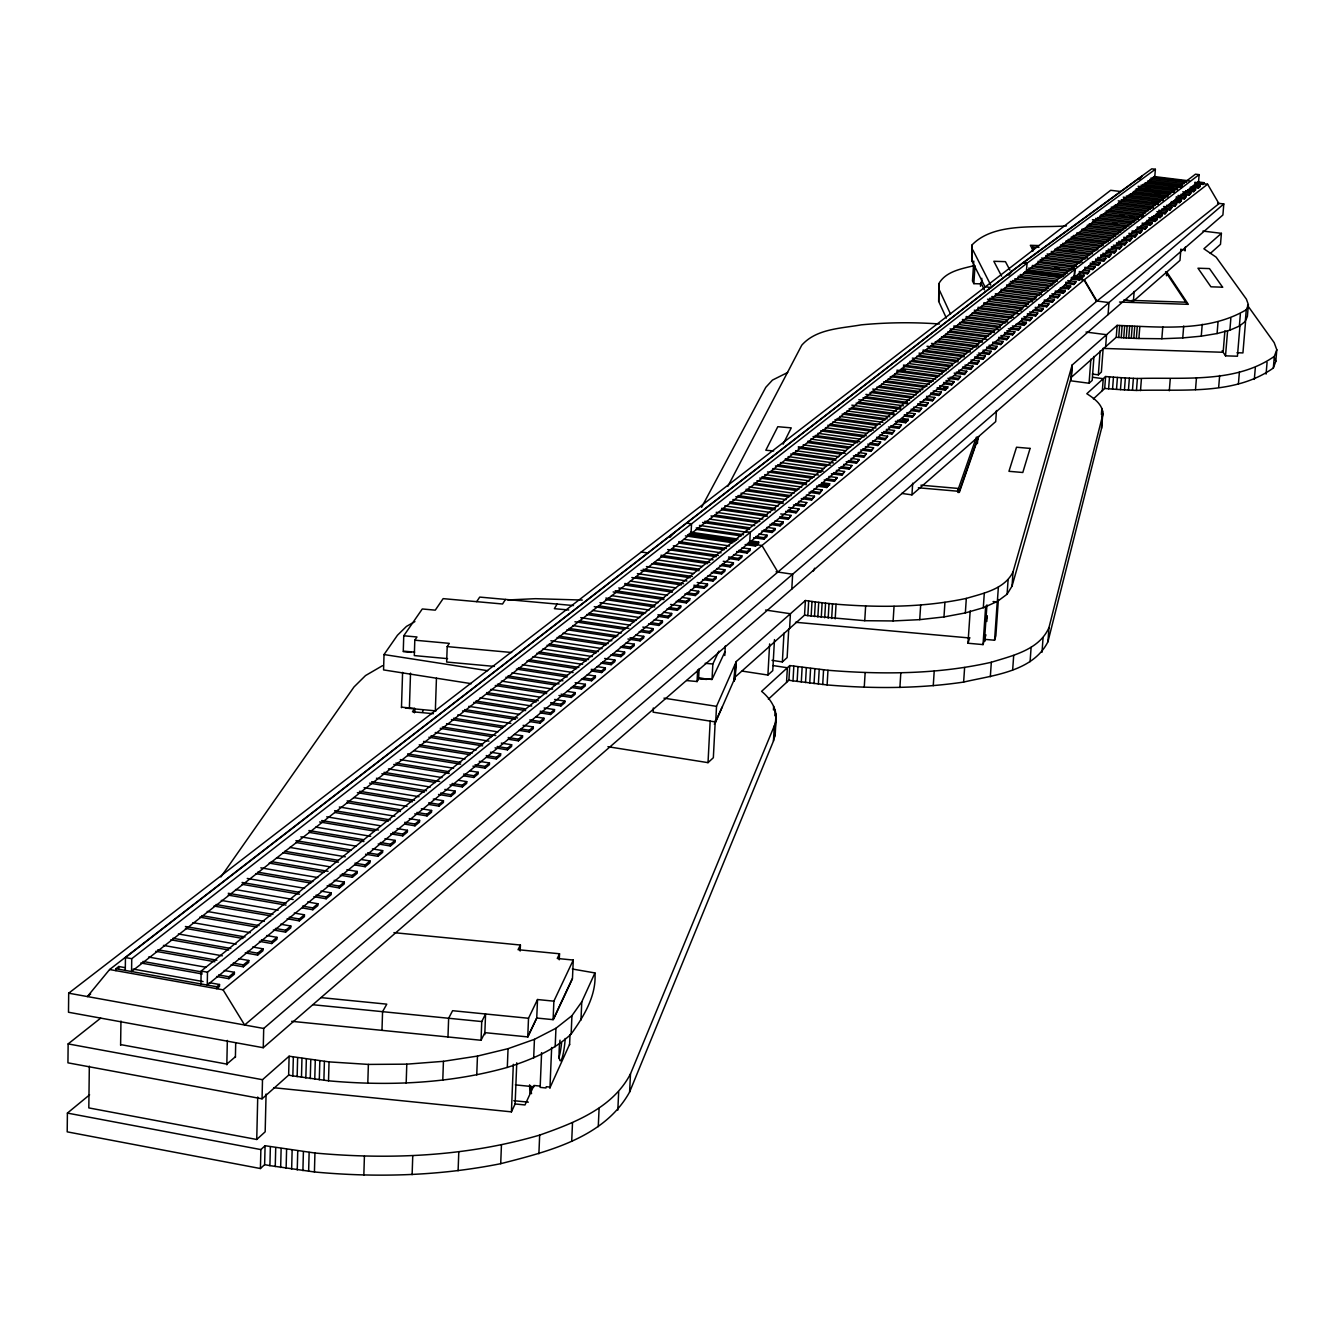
<?xml version="1.0" encoding="UTF-8"?>
<svg xmlns="http://www.w3.org/2000/svg" width="1344" height="1344" viewBox="0 0 1344 1344"><rect width="100%" height="100%" fill="white"/><g stroke="black" fill="none" stroke-linecap="round" stroke-linejoin="round"><path stroke-width="1.5" d="M89.594 1094.839L67.402 1113.084L67.2 1131.85L260.417 1168.541L264.634 1164.643L265.087 1145.726L314.933 1153.018C390.096 1159.872 466.956 1156.462 539.666 1135.092C574.09 1122.996 612.696 1108.212 630.487 1073.873L774.312 725.827C779.957 712.958 771.473 699.367 761.594 691.337L789.751 665.582L827.971 670.27C882.42 674.654 937.826 674.402 991.334 662.256C1012.402 655.687 1039.198 649.942 1048.958 627.614L1102.483 416.002C1104.466 405.703 1094.386 398.513 1086.809 393.725L1105.608 376.522C1116.192 377.429 1126.793 378.101 1137.394 378.504C1182.686 377.076 1235.354 383.779 1274.33 356.362L1276.8 349.759L1274.179 342.636L1247.551 305.424M100.682 1018.13L68.141 1043.902L67.939 1062.835L262.063 1098.821L288.641 1075.133L289.111 1056.216L329.045 1061.878L368.374 1064.414L406.795 1064.162L443.436 1061.323L477.456 1056.082L508.049 1048.673L534.442 1039.332L555.962 1028.244L571.939 1015.678L581.767 1001.834L594.938 972.938L572.309 969.007M1120.946 191.537L1110.665 190.294L68.695 993.182L68.494 1012.25L263.256 1047.715L1222.906 214.99L1223.796 203.952L1217.63 203.213M89.326 1066.145L88.822 1107.91L256.738 1139.477L265.171 1131.816L266.078 1094.033M115.853 970.654L115.886 968.738L118.759 966.504L124.925 967.613M118.726 968.419L118.759 966.504M120.607 1045.313L120.96 1021.054M125.278 970.418L125.462 957.583L1023.086 262.668L1027.068 263.172L1026.396 271.286L1154.798 176.635L1155.37 169.277L1151.741 168.84L1022.986 262.735L1026.95 263.256L1155.37 169.277M1027.068 263.172L131.746 958.709L131.561 971.527L1026.497 271.202M200.911 983.926L201.163 971.057L1070.983 268.699L1074.998 269.203L1074.41 277.25L207.245 985.068L207.497 972.182L1074.998 269.203M219.509 984.497L216.754 986.765L216.72 988.697L219.475 986.429L219.509 984.497L209.227 982.666M226.817 1064.818L227.338 1040.424M216.602 976.5L228.9 978.684L228.934 976.769L234.394 972.283L224.179 970.469M234.394 972.283L234.343 974.215L228.9 978.684M235.402 1057.442L235.704 1043.263M231.134 964.639L243.365 966.806L243.398 964.891L248.774 960.49L238.627 958.692M248.774 960.49L248.741 962.388L243.365 966.806M245.23 952.896L257.628 955.08L257.662 953.182L262.97 948.83L252.655 947.016M256.738 1139.477L257.729 1097.023M262.97 948.83L262.937 950.729L257.628 955.08M260.417 1168.541L260.87 1149.59L265.087 1145.726M262.063 1098.821L262.5 1079.702L289.111 1056.216M263.256 1047.715L263.71 1028.462L1223.796 203.952M259.375 941.354L271.706 943.522L271.74 941.64L276.982 937.339L266.734 935.542M776.126 717.914L775.286 733.018L773.472 740.998L629.614 1092.017C604.178 1137.965 547.865 1151.573 500.707 1163.686C439.454 1175.95 376.522 1177.781 314.429 1171.968L269.909 1165.634L270.362 1146.701M276.982 937.339L276.931 939.221L271.706 943.522M275.251 1166.575L275.722 1147.642M273.336 929.981L285.583 932.114L285.634 930.233L290.808 925.999L280.61 924.218M280.661 1167.482L281.131 1148.549M290.808 925.999L290.758 927.864L285.583 932.114M286.121 1168.339L286.591 1149.406M594.938 972.938C596.585 995.669 583.884 1016.232 571.133 1034.09C553.274 1050.84 530.258 1059.996 507.31 1067.405C449.316 1083.684 388.282 1086.204 328.524 1080.811L292.858 1075.889L293.345 1056.972M291.648 1169.162L292.135 1150.229M287.112 918.742L299.292 920.858L299.342 918.994L304.45 914.81L294.302 913.046M297.142 1076.628L297.629 1057.711M297.242 1169.935L297.746 1150.985M304.45 914.81L304.399 916.658L299.292 920.858M301.476 1077.334L301.963 1058.4M302.904 1170.658L303.408 1151.707M305.844 1078.006L306.348 1059.072M302.501 907.956L312.816 909.737L312.866 907.889L317.906 903.756L307.608 901.975M310.279 1078.627L310.783 1059.71M308.633 1171.33L309.137 1152.396M317.906 903.756L317.856 905.604L312.816 909.737M314.765 1079.232L315.286 1060.298M314.429 1171.968L314.933 1153.018M319.301 1079.803L319.822 1060.87M313.858 896.65L326.172 898.766L326.222 896.935L331.195 892.853L320.947 891.089M323.887 1080.324L324.408 1061.39M331.195 892.853L331.145 894.684L326.172 898.766M328.524 1080.811L329.045 1061.878M327.113 885.847L339.36 887.947L339.41 886.116L344.316 882.084L334.135 880.354M344.316 882.084L344.249 883.915L339.36 887.947M340.183 875.179L352.363 877.262L352.414 875.431L357.252 871.466L346.92 869.702M357.252 871.466L357.202 873.281L352.363 877.262M354.9 864.965L365.198 866.712L365.266 864.898L370.037 860.966L361.805 859.589M370.037 860.966L369.986 862.781L365.198 866.712M363.838 1175.16L364.409 1156.226M367.802 1083.348L368.374 1064.414M365.585 854.213L377.882 856.296L377.933 854.482L382.654 850.618L372.422 848.887M414.91 621.583L406.442 626.422L397.454 635.242L384.031 654.545L383.561 669.917L471.341 683.676M382.654 850.618L382.603 852.415L377.882 856.296M381.982 1030.361L382.57 1011.679L386.786 1004.153L321.216 997.634M378.168 843.948L390.398 845.998L390.466 844.217L395.119 840.386L384.955 838.69M395.119 840.386L395.069 842.184L390.398 845.998M401.47 707.683L402.595 672.403M505.478 599.424L502.555 603.994L443.134 598.634L435.271 610.159L422.285 608.966L403.754 635.779L403.267 651.134L414.607 652.159M390.6 833.818L402.763 835.85L402.83 834.07L407.434 830.29L397.085 828.559M409.382 708.422L410.525 673.126M407.434 830.29L407.366 832.07L402.763 835.85M403.754 635.779L416.993 636.972L414.809 640.198L414.305 655.586L447.569 658.644M414.422 712.841L414.557 708.691M414.54 712.202L414.658 708.406L401.486 707.179M406.174 1083.079L406.795 1064.162M404.678 824.107L414.977 825.821L415.044 824.04L419.58 820.31L409.298 818.614M422.52 712.102L423.226 710.254M419.58 820.31L419.53 822.074L414.977 825.821M412.121 1174.673L412.759 1155.756M414.742 813.876L427.039 815.909L427.106 814.145L431.592 810.466L421.361 808.769M431.592 810.466L431.525 812.213L427.039 815.909M435.338 710.959L436.447 678.199M428.753 804.434L438.95 806.131L439.018 804.367L443.453 800.738L433.272 799.058M414.809 640.198L449.316 643.356L447.199 646.598L446.662 662.038L494.407 666.422M443.453 800.738L443.386 802.486L438.95 806.131M438.547 794.455L450.71 796.454L450.778 794.707L455.162 791.112L444.814 789.432M442.781 1080.19L443.436 1061.323M455.162 791.112L455.095 792.859L450.71 796.454M447.972 1036.963L448.644 1018.265L452.592 1010.705L528.511 1018.265L537.516 999.533L553.879 1001.162L573.266 960.053L557.256 958.474L559.524 953.77L518.045 949.704L520.414 945.034L393.943 932.652M449.954 784.879L462.336 786.912L462.403 785.182L466.738 781.62L458.489 780.276M466.738 781.62L466.67 783.35L462.336 786.912M458.102 1170.758L458.791 1151.892M463.562 775.807L473.827 777.47L473.894 775.757L478.162 772.246L469.963 770.918M478.162 772.246L478.094 773.959L473.827 777.47M472.92 766.164L485.167 768.146L485.234 766.433L489.468 762.972L479.27 761.326M476.75 1074.898L477.456 1056.082M489.468 762.972L489.401 764.686L485.167 768.146M291.698 1021.322L481.051 1040.273L481.74 1021.558L485.57 1013.981L484.781 1034.678M486.226 757.31L496.373 758.94L496.44 757.243L500.623 753.816L490.476 752.186M500.623 753.816L500.556 755.513L496.373 758.94M495.046 747.852L507.461 749.851L507.528 748.154L511.644 744.761L501.329 743.114M511.644 744.761L511.577 746.458L507.461 749.851M500.707 1163.686L501.446 1144.903M508.116 739.2L518.398 740.846L518.465 739.166L522.547 735.823L514.332 734.513M507.31 1067.405L508.049 1048.673M522.547 735.823L522.48 737.503L518.398 740.846M273.84 1087.733L511.426 1111.858L513.324 1064.33M520.162 951.048L520.414 945.034M518.986 730.33L529.217 731.959L529.284 730.279L533.316 726.97L523.102 725.357M516.768 1062.785L515.122 1103.962L511.426 1111.858M533.316 726.97L533.249 728.65L529.217 731.959M529.738 721.56L539.918 723.173L539.986 721.51L543.967 718.234L535.836 716.957M528.511 1018.265L527.755 1036.913L484.714 1032.629M543.967 718.234L543.9 719.914L539.918 723.173M533.669 1057.963L534.442 1039.332M537.516 999.533L536.743 1018.03L527.755 1036.93L536.743 1018.03L553.106 1019.659L572.477 978.18L573.266 960.053M540.12 712.858L550.486 714.504L550.553 712.841L554.501 709.598L544.135 707.969M554.501 709.598L554.417 711.262L550.486 714.504M541.598 1052.638L540.154 1087.38L546.017 1087.968M538.894 1153.774L539.666 1135.092M550.62 704.29L560.935 705.919L561.002 704.256L564.9 701.064L554.602 699.451M564.9 701.064L564.833 702.71L560.935 705.919M549.931 1088.371L551.662 1047.48M553.106 1019.659L553.879 1001.162M555.173 1046.774L555.962 1028.244M559.255 959.801L559.524 953.77M558.936 695.503L571.267 697.435L571.334 695.789L575.182 692.63L566.983 691.354M575.182 692.63L575.114 694.26L571.267 697.435M571.25 687.439L581.465 689.035L581.549 687.406L585.346 684.281L575.148 682.702M569.57 1044.91L570.024 1034.578M585.346 684.281L585.278 685.91L581.465 689.035M571.133 1034.09L571.939 1015.678M581.398 679.174L591.562 680.753L591.646 679.123L595.409 676.032L587.278 674.772M571.704 1141.325L572.51 1122.761M595.409 676.032L595.325 677.662L591.562 680.753M580.961 1020.113L581.767 1001.834M591.192 670.942L601.558 672.554L601.625 670.925L605.338 667.884L597.072 666.59M605.338 667.884L605.27 669.497L601.558 672.554M600.835 663.079L611.15 664.658L611.218 663.046L614.897 660.038L604.615 658.442M614.897 660.038L614.83 661.634L611.15 664.658M598.265 1126.675L599.105 1108.246M610.646 655.066L620.911 656.645L620.978 655.032L624.624 652.058L616.426 650.798M624.624 652.058L624.557 653.654L620.911 656.645M620.357 647.153L630.571 648.715L630.638 647.119L634.234 644.162L626.086 642.919M634.234 644.162L634.166 645.758L630.571 648.715M617.82 1110.127L618.677 1091.832M627.917 639.005L640.114 640.87L640.198 639.274L643.742 636.35L635.628 635.124M643.742 636.35L643.675 637.946L640.114 640.87M639.19 631.529L649.555 633.108L649.639 631.529L653.15 628.639L642.818 627.077M629.614 1092.017L630.487 1073.873M653.15 628.639L653.083 630.218L649.555 633.108M653.318 708.002L653.117 712.169L715.714 721.98L735.47 676.754L804.552 615.149L805.392 600.516C815.573 602.045 825.804 603.271 836.052 604.195C879.463 607.639 923.58 607.538 966.319 598.399C983.203 593.342 1004.539 589.294 1013.04 571.889L1072.126 365.081L1117.133 325.366C1160.326 327.012 1208.054 332.338 1246.274 309.758L1248.374 304.668L1246.409 299.174L1216.135 257.158L1203.888 248.791L1221.394 233.335L1202.914 231.067M648.598 623.868L658.896 625.43L658.98 623.868L662.458 620.995L654.226 619.752M662.458 620.995L662.39 622.574L658.896 625.43M657.871 616.291L668.136 617.837L668.22 616.274L671.664 613.452L663.466 612.226M671.664 613.452L671.58 615.014L668.136 617.837M667.078 608.798L677.275 610.327L677.359 608.782L680.77 605.976L670.572 604.447M680.77 605.976L680.686 607.538L677.275 610.327M676.166 601.373L686.33 602.902L686.398 601.356L689.774 598.584L681.66 597.374M691.034 533.719L691.538 523.824L686.65 523.118M689.774 598.584L689.69 600.13L686.33 602.902M684.902 593.998L695.268 595.543L695.352 594.014L698.678 591.276L690.396 590.033M698.678 591.276L698.611 592.805L695.268 595.543M697.637 669.934L697.066 681.526L686.666 680.568M725.004 651.672L712.034 679.426L698.645 678.199L697.066 681.526L698.645 678.199L699.132 668.556M693.806 586.74L704.122 588.286L704.206 586.74L707.498 584.035L697.2 582.506M707.498 584.035L707.431 585.564L704.122 588.286M702.61 579.566L712.891 581.078L712.958 579.55L716.234 576.878L708.019 575.669M716.234 576.878L716.15 578.407L712.891 581.078M718.889 651.168L712.841 663.986L712.034 679.426L698.645 678.199M607.925 746.71L708.019 762.653L710.17 721.106M711.329 572.46L721.56 573.955L721.627 572.443L724.87 569.789L716.688 568.596M715.277 720.434L713.345 757.714L708.019 762.653M715.714 721.98L716.52 706.339L736.277 661.534L805.392 600.516M724.87 569.789L724.786 571.301L721.56 573.955M724.802 655.469L725.306 645.977M719.947 565.421L730.128 566.916L730.212 565.404L733.404 562.783L723.24 561.288M733.404 562.783L733.32 564.295L730.128 566.916M728.482 558.466L738.612 559.944L738.696 558.432L741.854 555.845L733.555 554.635M734.093 681.324L734.899 666.07M734.311 680.82L735.118 665.566M734.513 680.316L735.504 664.558M734.866 679.291L735.823 663.55M735.134 678.283L736.277 661.534M741.854 555.845L741.787 557.34L738.612 559.944M736.663 551.527L747.012 553.039L747.096 551.544L750.221 548.974L741.955 547.764M749.75 542.254L750.288 532.325L745.382 531.619M750.221 548.974L750.154 550.469L747.012 553.039M745.181 544.572L755.496 546.084L755.58 544.589L758.671 542.052L750.439 540.842M757.042 544.807L757.126 543.312L748.894 542.119M758.671 542.052L758.587 543.53L755.496 546.084M753.631 537.701L763.879 539.179L763.963 537.701L767.038 535.181L758.839 534.005M767.038 535.181L766.954 536.659L763.879 539.179M761.813 531.014L772.027 532.493L772.111 531.014L775.152 528.528L766.987 527.352M775.152 528.528L775.068 530.006L772.027 532.493M742.09 671.093L767.911 675.041L769.625 643.91M769.927 524.412L780.091 525.874L780.175 524.412L783.182 521.942L775.051 520.766M774.48 639.593L772.75 670.639L767.911 675.041M783.182 521.942L783.098 523.404L780.091 525.874M773.455 710.002L773.657 706.255M773.472 740.998L774.312 725.827M774.833 715.747L775.135 710.102M774.732 736.999L775.975 714M779.755 518.129L788.071 519.322L791.129 515.424L780.746 513.929M772.027 660.341L782.359 661.92L783.972 633.091M791.129 515.424L788.071 519.322M788.743 628.841L787.13 657.586L782.359 661.92M785.618 511.358L795.967 512.837L798.991 508.956L788.659 507.478M768.365 699.216L786.542 682.433L787.366 667.766L772.934 665.549M789.583 628.522L790.406 613.738L765.593 610.042M791.801 589.075L792.641 574.224L776.042 571.788M786.542 682.433L788.911 680.232L789.751 665.582M798.991 508.956L795.967 512.837M1102.618 410.945L1101.559 428.282L1047.934 641.794C1032.562 671.95 993.082 675.158 963.631 682.08C918.456 688.733 872.558 688.75 827.114 684.936L793.01 680.854L793.834 666.204M793.481 504.941L803.779 506.402L806.786 502.572L798.554 501.396M806.786 502.572L803.779 506.402M797.126 681.442L797.966 666.792M801.293 682.03L802.133 667.363M801.276 498.59L811.524 500.052L814.498 496.238L806.316 495.079M814.498 496.238L811.524 500.052M1117.133 325.366L1116.242 337.277L1071.218 377.412L1012.032 586.152L1007.093 594.216L997.366 601.44L983.304 607.723L965.345 612.914L943.975 616.93L919.716 619.651L893.122 620.945L864.746 620.71L807.845 615.636L808.685 601.003M805.51 682.567L806.35 667.918M811.154 616.106L811.994 601.457M808.987 492.307L819.202 493.752L822.142 489.972L813.977 488.813M809.743 683.105L810.6 668.438M814.498 616.56L815.338 601.91M822.142 489.972L819.202 493.752M814.027 683.609L814.884 668.942M817.858 616.997L818.714 602.347M816.631 486.074L826.778 487.519L829.702 483.756L821.587 482.614M821.268 617.4L822.125 602.75M826.778 487.519L829.702 483.756M818.362 684.079L819.218 669.413M824.695 617.786L825.552 603.137M824.191 479.909L834.305 481.337L837.194 477.607L828.878 476.448M822.713 684.516L823.57 669.866M828.173 618.173L829.03 603.506M837.194 477.607L834.305 481.337M827.114 684.936L827.971 670.27M831.667 618.526L832.524 603.859M831.398 473.76L841.747 475.222L844.603 471.526L836.338 470.366M835.195 618.845L836.052 604.195M844.603 471.526L841.747 475.222M838.807 467.729L849.122 469.157L851.945 465.494L843.713 464.352M851.945 465.494L849.122 469.157M846.149 461.731L856.414 463.159L859.236 459.53L851.038 458.388M859.236 459.53L856.414 463.159M853.44 455.801L863.654 457.229L866.426 453.617L858.278 452.491M866.426 453.617L863.654 457.229M860.63 449.938L870.811 451.349L873.566 447.754L865.435 446.628M873.566 447.754L870.811 451.349M864.746 620.71L865.637 606.043M867.77 444.108L877.901 445.519L880.639 441.958L872.542 440.849M864.242 687.288L865.15 672.622M880.639 441.958L877.901 445.519M876.641 438.598L884.94 439.74L887.645 436.212L879.346 435.07M887.645 436.212L884.94 439.74M881.563 432.6L891.895 434.028L894.583 430.517L886.318 429.391M894.583 430.517L891.895 434.028M888.502 426.955L898.8 428.35L901.454 424.872L895.289 424.032M901.454 424.872L898.8 428.35M893.122 620.945L894.046 606.295M895.373 421.344L905.621 422.738L908.258 419.294L902.126 418.454M905.621 422.738L908.258 419.294M904.226 416.069L912.391 417.178L915.012 413.75L906.847 412.642M915.012 413.75L912.391 417.178M901.673 493.416L911.938 494.861L912.694 483.168M899.892 687.49L900.816 672.84M910.98 410.575L919.094 411.667L921.682 408.274L913.567 407.165M921.682 408.274L919.094 411.667M917.65 405.115L925.747 406.207L928.318 402.83L919.985 401.705M928.318 402.83L925.747 406.207M973.812 265.709C961.246 268.867 945.773 271.454 938.818 283.668L938.7 301.442L946.361 318.108M924.034 399.689L932.333 400.814L934.87 397.454L926.587 396.329M938.7 301.442L938.818 283.668M919.716 619.651L920.674 605.035M934.87 397.454L932.333 400.814M930.586 394.33L938.851 395.438L941.371 392.112L933.122 391.003M941.371 392.112L938.851 395.438M937.087 389.038L945.319 390.13L947.822 386.837L939.607 385.728M945.319 390.13L947.822 386.837M943.522 383.779L951.72 384.871L954.206 381.595L946.025 380.503M933.257 685.709L934.214 671.093M954.206 381.595L951.72 384.871M947.873 378.302L958.07 379.663L960.523 376.404L954.425 375.581M943.975 616.93L944.933 602.364M960.523 376.404L958.07 379.663M1066.447 225.893C1037.148 228.127 994.308 222.029 972.149 244.81L972.048 261.173L985.286 287.414M954.206 373.128L964.37 374.489L966.806 371.246L958.692 370.171M972.048 261.173L972.149 244.81M958.255 492.391L958.507 488.46L920.909 485.184M973.795 261.055L972.468 280.913L973.829 283.651L981.422 283.903L981.792 278.309M966.806 371.246L964.37 374.489M973.829 283.651L975.022 265.742M962.506 368.29L970.603 369.365L973.022 366.156L964.942 365.081M973.022 366.156L970.603 369.365M980.482 286.255L980.734 282.542L984.43 289.901M968.47 363.182L976.786 364.291L979.171 361.099L970.889 359.99M979.171 361.099L976.786 364.291M965.345 612.914L966.319 598.399M974.635 358.159L982.918 359.251L985.286 356.076L977.021 355.001M977.424 443.57L977.794 437.976M985.286 356.076L982.918 359.251M963.631 682.08L964.622 667.514M985.908 634.838L983.035 644.599L967.982 643.238L970.183 610.898M978.516 353.035L988.814 354.396L991.166 351.254L982.934 350.162M991.166 351.254L988.814 354.396M958.222 492.576L958.507 488.46M986.63 348.382L994.846 349.457L997.181 346.332L988.982 345.257M997.181 346.332L994.846 349.457M996.458 410.542L995.702 421.613L911.938 494.861M992.628 343.476L1000.81 344.551L1003.128 341.443L996.996 340.637M983.304 607.723L984.295 593.242M1003.128 341.443L1000.81 344.551M983.035 644.599L985.673 606.178M986.95 604.867L984.581 639.341L994.577 640.231L995.87 635.746L998.39 599.558M984.967 641.172L985.236 637.09M986.815 621.499L987.218 615.77L985.891 620.206M998.575 338.621L1006.723 339.696L1009.025 336.605L1000.894 335.546M1009.025 336.605L1006.723 339.696M1004.472 333.816L1012.586 334.874L1014.871 331.8L1006.774 330.758M990.326 676.771L991.334 662.256M1014.871 331.8L1012.586 334.874M994.577 640.231L997.231 601.927L993.082 601.558M997.366 601.44L998.374 587.042M1008.302 328.776L1018.399 330.086L1020.667 327.046L1012.351 325.97M1020.667 327.046L1018.399 330.086M1032.427 251.177L1032.696 247.111L1038.962 247.33M1015.879 324.274L1024.178 325.349L1026.413 322.325L1020.197 321.518M1007.093 594.216L1008.101 579.886M1024.178 325.349L1026.413 322.325M1021.625 319.586L1029.89 320.662L1032.108 317.654L1023.859 316.596M1012.032 586.152L1013.04 571.889M1032.108 317.654L1029.89 320.662M1027.32 314.933L1035.552 316.008L1037.77 313.018L1029.538 311.959M1012.67 669.917L1013.695 655.469M1037.77 313.018L1035.552 316.008M1032.982 310.33L1041.18 311.388L1043.364 308.414L1035.166 307.373M1043.364 308.414L1041.18 311.388M1038.576 305.76L1046.758 306.802L1048.925 303.862L1042.793 303.072M1048.925 303.862L1046.758 306.802M1044.137 301.224L1052.285 302.266L1054.435 299.342L1048.337 298.553M1054.435 299.342L1052.285 302.266M1030.092 661.685L1031.117 647.338M1049.647 296.722L1057.762 297.763L1059.895 294.857L1051.798 293.815M1059.895 294.857L1057.762 297.763M1055.124 292.27L1063.188 293.294L1065.305 290.405L1059.072 289.615M1063.188 293.294L1065.305 290.405M1042.02 652.26L1043.045 637.997M1060.282 287.818L1068.581 288.876L1070.681 286.003L1064.465 285.214M1068.581 288.876L1070.681 286.003M1074.696 269.422L1074.108 277.486L1198.546 181.994L1199.134 174.636L1195.488 174.182L1070.714 268.901L1074.696 269.422L1199.134 174.636M1047.934 641.794L1048.958 627.614M1065.658 283.433L1073.923 284.474L1076.023 281.618L1067.758 280.577M1076.023 281.618L1073.923 284.474M1071 380.268L1072.126 365.081M1071.067 379.949L1072.142 365.4M1071.084 278.998L1079.333 280.039L1080.408 278.006L1072.176 276.982M1080.408 278.006L1079.333 280.039M1081.819 278.074L1083.986 275.268L1081.819 278.074L1073.621 277.015M1087.346 273.806L1089.497 271.018L1087.346 273.806L1079.182 272.748M1092.84 269.573L1094.974 266.801L1092.84 269.573L1084.692 268.531M1071.084 380.856L1089.077 383.242L1090.874 359.167M1098.266 265.373L1100.383 262.618L1098.266 265.373L1090.169 264.331M1093.966 356.412L1092.185 380.419L1089.077 383.242M1103.659 261.206L1105.759 258.468L1103.659 261.206L1095.578 260.182M1092.37 374.052L1098.334 374.842L1100.114 350.935M1109.018 257.074L1111.102 254.352L1109.018 257.074L1100.702 256.015M1103.172 348.214L1101.374 372.07L1098.334 374.842M1102.349 390.634L1103.239 378.689L1093.008 377.328M1105.642 346.718L1106.549 334.706L1086.002 332.052M1108.061 314.63L1108.968 302.568L1096.603 300.989M1101.391 414.54L1101.862 408.442M1114.327 252.991L1116.394 250.27L1114.327 252.991L1106.028 251.916M1101.559 428.282L1102.836 413.465M1093.378 398.916L1104.701 388.45L1105.608 376.522M1276.8 349.759L1275.809 361.351L1273.339 368.021C1234.498 395.657 1181.746 388.987 1136.47 390.432C1127.179 390.079 1117.889 389.525 1108.615 388.786L1109.522 376.858M1119.586 248.926L1121.635 246.221L1119.586 248.926L1111.32 247.867M1112.563 389.088L1113.454 377.16M1124.659 244.994L1126.709 242.323L1124.659 244.994L1116.444 243.953M1116.242 337.277L1118.729 337.462L1119.636 325.534M1116.511 389.374L1117.418 377.446M1118.729 337.462L1121.232 337.63L1122.122 325.702M1129.85 240.996L1131.866 238.325L1129.85 240.996L1121.652 239.954M1121.232 337.63L1123.735 337.798L1124.642 325.87M1120.476 389.626L1121.383 377.698M1123.735 337.798L1126.238 337.932L1127.146 326.021M1134.991 237.014L1137.007 234.377L1134.991 237.014L1126.826 235.99M1124.458 389.878L1125.365 377.933M1126.238 337.932L1128.758 338.066L1129.666 326.155M1125.197 300.098L1133.412 301.157L1134.168 291.396M1128.758 338.066L1131.278 338.201L1132.202 326.273M1140.098 233.083L1142.098 230.446L1140.098 233.083L1131.95 232.058M1128.456 390.079L1129.363 378.151M1131.278 338.201L1133.815 338.318L1134.722 326.39M1133.815 338.318L1136.352 338.419L1137.259 326.491M1132.454 390.281L1133.378 378.336M1145.155 229.169L1147.138 226.565L1145.155 229.169L1137.041 228.144M1136.352 338.419L1138.889 338.503L1139.813 326.575M1136.47 390.432L1137.394 378.504M1150.178 225.288L1152.144 222.701L1150.178 225.288L1142.098 224.28M1140.502 390.583L1141.426 378.638M1155.168 221.441L1157.117 218.854L1155.168 221.441L1146.835 220.399M1160.124 217.627L1162.056 215.057L1160.124 217.627L1151.808 216.586M1165.03 213.83L1166.945 211.277L1165.03 213.83L1158.814 213.058M1169.902 210.067L1171.8 207.53L1169.902 210.067L1161.653 209.042M1166.441 275.789L1166.743 271.992L1188.314 304.332L1119.535 302.047M1138.889 338.503L1161.838 338.738L1162.778 326.827M1174.74 206.338L1176.622 203.818L1174.74 206.338L1166.525 205.313M1179.528 202.625L1181.41 200.122L1179.528 202.625L1171.346 201.617M1169.297 390.802L1170.254 378.89M1184.299 198.946L1186.164 196.459L1184.299 198.946L1176.134 197.938M1180.872 249.127L1179.982 260.417L1133.412 301.157M1189.02 195.3L1190.868 192.83L1189.02 195.3L1180.889 194.292M1185.038 250.975L1185.358 246.994M1193.707 191.688L1195.555 189.218L1193.707 191.688L1185.61 190.68M1161.838 338.738L1182.754 337.915L1183.694 326.038M1198.361 188.093L1200.192 185.64L1198.361 188.093L1190.297 187.085M1203.082 184.447L1204.039 182.683L1203.082 184.447L1194.749 183.422M1195.505 389.676L1196.462 377.782M1182.754 337.915L1201.267 336.168L1202.225 324.307M1221.394 233.335L1220.503 244.322L1210.289 253.428M1201.267 336.168L1217.076 333.547L1218.05 321.72M1218.672 387.324L1219.663 375.463M1224.905 330.876L1223.141 352.279L1104.062 348.449M1240.025 325.013L1237.438 356.227L1225.526 355.841L1227.593 330.859M1217.076 333.547L1229.878 330.17L1230.852 318.377M1229.878 330.17L1239.37 326.105L1240.344 314.362M1238.412 383.846L1239.403 372.036M1239.37 326.105L1245.3 321.451L1246.274 309.758M1245.535 321.787L1242.931 352.918L1237.001 352.733M1248.374 304.668L1247.4 316.31L1245.3 321.451M1254.322 379.394L1255.33 367.634M1266.082 374.086L1267.073 362.359M1273.339 368.021L1274.33 356.362M967.982 643.238L969.713 637.61M978.146 436.951L959.297 491.35L918.355 487.788M959.314 492.458L978.684 436.582M957.55 491.198L976.399 437.086M813.372 571.049L814.598 568.193M569.604 1044.305L550.25 1087.111L546.168 1086.708M714.319 724.282L722.114 707.078M553.661 1019.021L572.46 978.785M783.115 444.192L791.246 427.862L777.806 426.703L765.811 450.257L773.64 450.946M481.051 1040.273L484.865 1032.646M727.86 486.343L801.763 345.19C816.346 328.658 841.075 328.457 861.302 324.845C887.258 322.375 913.433 322.123 939.439 323.988M701.568 507.36L765.794 387.324L772.464 380.083L787.702 372.473M557.122 604.078L554.366 608.681L568.714 609.974M414.658 708.406L412.474 711.766L433.339 713.698M476.7 601.658L479.707 597.089L573.468 605.556M220.903 876.96L354.026 686.935L365.534 675.562L382.62 665.616M1139.46 179.122L1142.014 176.165L1012.452 270.698L109.603 969.528L87.36 996.559L90.653 993.989M670.034 537.314L673.932 532.728M235.418 1056.72L226.834 1064.095L120.624 1044.59M223.07 989.822L1084.339 279.737L1096.922 301.039L244.625 1025.002L223.07 989.822L109.603 969.528M1084.003 279.989L1207.601 184.229L1218.958 203.666L1096.553 301.342L1084.003 279.989L1075.822 278.93M507.814 599.962L535.466 598.685L582.271 600.062M1123.618 300.132L1127.767 300.266M1131.917 300.401L1185.828 302.198M1181.04 249.598L1185.139 249.749M1038.694 245.582L1030.327 245.297L1033.402 250.774M1104.701 388.45L1108.615 388.786M795.497 622.272L969.595 637.98M705.18 663.298L712.841 663.986M447.199 646.598L511.627 652.495M403.25 651.638L411.197 652.361M698.611 678.72L706.658 679.442M405.418 708.053L436.078 710.892M312.631 1004.707L481.74 1021.558M540.07 1086.086L533.971 1085.465L524.983 1104.953L514.819 1103.928M515.357 1084.877L533.954 1086.758M513.794 1100.686L528.326 1102.164M1154.059 176.534L1189.457 180.886M1197.79 181.91L1204.039 182.683M1153.152 177.206L1186.5 181.289M1194.833 182.314L1203.166 183.338M1153.958 177.643L1162.51 178.685M1166.458 179.172L1185.206 181.474M1197.353 182.969L1207.601 184.229M1150.985 178.046L1186.416 182.398M1149.792 179.441L1184.064 183.658M1194.144 184.884L1200.192 185.64M1194.06 185.993L1200.108 186.749M1147.978 180.768L1182.3 184.985M1192.397 186.228L1198.462 186.984M1147.894 181.877L1182.216 186.094M1144.97 182.986L1181.393 187.471M1189.49 188.462L1195.555 189.218M1169.162 187.085L1173.211 187.589M1191.422 189.823L1195.471 190.327M1143.156 184.313L1177.596 188.563M1187.726 189.823L1193.808 190.562M1141.039 185.186L1177.512 189.689M1138.082 186.312L1174.639 190.814M1182.754 191.822L1190.868 192.83M1146.13 188.429L1150.178 188.916M1138.284 187.908L1174.874 192.427M1183.006 193.435L1189.104 194.191M1136.167 188.765L1170.725 193.049M1135.226 190.159L1169.868 194.443M1178.016 195.451L1186.164 196.459M1155.521 193.788L1159.586 194.292M1133.378 191.52L1168.07 195.804M1176.218 196.829L1184.383 197.837M1133.294 192.629L1167.97 196.93M1130.304 193.788L1165.063 198.089M1175.278 199.366L1181.41 200.122M1175.194 200.491L1181.326 201.247M1128.439 195.149L1163.249 199.466M1173.48 200.743L1179.612 201.499M1126.306 196.022L1163.148 200.592M1123.282 197.182L1160.208 201.768M1170.473 203.045L1176.622 203.818M1151.926 201.886L1156.025 202.39M1123.466 198.811L1158.394 203.162M1168.658 204.439L1174.824 205.212M1121.333 199.685L1158.293 204.288M1118.275 200.861L1155.336 205.481M1163.568 206.506L1171.8 207.53M1118.46 202.507L1153.488 206.875M1163.803 208.169L1169.986 208.942M1118.376 203.633L1153.404 208.018M1115.302 204.826L1150.43 209.21M1158.679 210.252L1166.945 211.277M1113.403 206.237L1148.566 210.622M1156.848 211.663L1165.114 212.688M1111.253 207.11L1146.415 211.495M1110.228 208.572L1145.474 212.974M1155.84 214.284L1162.056 215.057M1155.739 215.41L1161.972 216.199M1108.313 209.983L1143.593 214.402M1153.975 215.695L1160.208 216.485M1106.146 210.857L1143.509 215.544M1105.104 212.335L1142.551 217.039M1148.801 217.812L1157.117 218.854M1119.586 215.309L1123.752 215.83M1129.985 216.602L1134.151 217.14M1152.866 219.475L1157.033 219.996M1103.172 213.763L1138.586 218.198M1149.002 219.509L1155.252 220.298M1101.005 214.637L1138.502 219.341M1099.678 216.098L1135.999 220.668M1146.096 221.928L1152.144 222.701M1146.012 223.087L1152.06 223.843M1097.729 217.526L1134.101 222.113M1142.182 223.121L1150.279 224.146M1095.629 218.417L1132.001 223.003M1092.454 219.66L1130.942 224.515M1141.056 225.792L1147.138 226.565M1112.63 223.373L1116.679 223.877M1092.521 221.374L1129.027 225.977M1137.142 226.985L1145.256 228.01M1092.437 222.516L1126.91 226.867M1089.245 223.776L1125.835 228.396M1135.999 229.69L1142.098 230.446M1087.262 225.238L1123.903 229.858M1132.051 230.899L1140.182 231.924M1087.178 226.397L1121.786 230.765M1086.002 227.926L1120.678 232.31M1128.842 233.335L1137.007 234.377M1081.97 229.135L1118.746 233.789M1128.96 235.082L1135.075 235.855M1081.886 230.294L1116.612 234.696M1080.694 231.84L1115.503 236.258M1123.685 237.3L1131.866 238.325M1076.645 233.05L1113.538 237.737M1123.786 239.047L1129.934 239.82M1076.561 234.226L1111.404 238.644M1073.285 235.519L1110.262 240.223M1118.494 241.282L1126.709 242.323M1071.269 237.014L1108.296 241.735M1116.528 242.777L1124.76 243.818M1071.185 238.19L1106.146 242.642M1068.043 239.4L1103.088 243.852M1113.386 245.179L1121.635 246.221M1065.994 240.895L1103.155 245.633M1111.421 246.691L1119.67 247.75M1065.91 242.071L1101.005 246.54M1062.6 243.398L1097.762 247.901M1108.111 249.211L1116.394 250.27M1060.534 244.91L1097.83 249.682M1106.129 250.74L1114.411 251.798M1060.45 246.086L1095.679 250.606M1026.866 271.253L1063.944 275.94M1025.825 272.059L1062.936 276.746M1071.185 277.788L1079.434 278.83M1024.716 272.194L1028.916 272.731M1032.948 273.235L1039.181 274.025L1032.898 273.353M1043.246 274.529L1049.446 275.318M1053.545 275.839L1059.727 276.612M1076.124 278.695L1084.339 279.737M1023.691 273L1060.786 277.687M1020.23 274.562L1057.426 279.266M1018.147 276.192L1057.459 281.165M1065.742 282.223L1074.024 283.265M1018.063 277.402L1055.309 282.122M1014.686 278.897L1054.099 283.886M1066.447 286.692L1070.597 287.213M1012.586 280.526L1052.05 285.533M1062.449 286.86L1068.682 287.65M1010.436 281.484L1049.899 286.49M1009.092 283.265L1048.656 288.288M1058.971 290.842L1065.221 291.631M1006.723 284.878L1047.127 290.018M1055.208 291.043L1063.289 292.068M1006.639 286.087L1045.01 290.976M1005.228 287.885L1041.667 292.538M985.404 286.81L991.586 287.599M1001.078 289.296L1041.634 294.47M1049.731 295.495L1057.846 296.537M1000.994 290.522L1039.517 295.428M999.55 292.32L1036.14 297.007M995.383 293.748L1036.09 298.956M1044.221 299.998L1052.369 301.039M1057.106 247.447L1092.403 251.966M1102.786 253.294L1111.102 254.352M1069.488 250.219L1073.638 250.757M1055.04 248.959L1092.47 253.764M1100.786 254.822L1109.102 255.898M1054.956 250.152L1090.303 254.688M1051.31 251.479L1087.615 256.133M1097.695 257.426L1105.759 258.468M1051.243 253.277L1087.598 257.947M1095.679 258.989L1103.743 260.03M1047.11 253.949L1085.482 258.871M1045.733 255.578L1082.172 260.266M1092.286 261.576L1100.383 262.618M1045.649 257.393L1082.138 262.097M1090.253 263.138L1098.35 264.18M1041.516 258.065L1080.022 263.021M1040.105 259.728L1076.678 264.432M1088.875 266.011L1094.974 266.801M1037.988 261.29L1076.645 266.28M1084.776 267.322L1092.924 268.38M1037.904 262.483L1074.528 267.204M1036.476 264.163L1071.151 268.632M1083.382 270.228L1089.497 271.018M1054.754 267.725L1058.82 268.262M1032.31 265.474L1071.101 270.497M1079.266 271.555L1087.447 272.597M1032.226 266.666L1068.967 271.421M1028.731 268.094L1067.623 273.134M1077.854 274.462L1083.986 275.268M995.299 294.974L1033.956 299.914M991.788 296.537L1032.595 301.762M989.638 298.234L1028.446 303.206M1038.66 304.517L1046.842 305.575M987.504 299.208L1028.362 304.45M988.058 301.308L1026.984 306.314M983.842 302.753L1022.801 307.759M1035.115 309.355L1041.264 310.145M983.758 303.996L1022.717 309.002M982.246 305.861L1021.306 310.901M977.995 307.322L1017.122 312.362M1027.404 313.69L1035.653 314.748M977.911 308.566L1019.088 313.874M974.316 310.195L1013.527 315.252M974.165 312.194L1013.443 317.268M1021.709 318.343L1029.974 319.402M972.014 313.169L1011.293 318.259M970.469 315.084L1007.765 319.922M1022.179 323.047L1026.329 323.585M966.151 316.562L1007.664 321.938M1018.03 323.282L1024.262 324.089M966.067 317.822L1005.497 322.93M1079.82 275.94L1083.902 276.461M1026.581 269.69L1065.523 274.73M1073.722 275.806L1081.92 276.864M1026.497 270.883L1063.373 275.671M1024.716 272.294L1028.798 272.815M1043.112 274.68L1049.244 275.47M1055.376 276.276L1059.475 276.797M962.422 319.486L1001.935 324.61M961.934 321.485L1000.306 326.474M1010.419 327.785L1018.5 328.826M959.818 322.476L1000.222 327.734M958.171 324.425L998.659 329.7M953.854 325.937L994.426 331.229M1004.573 332.539L1012.687 333.598M953.786 327.214L994.342 332.489M950.057 328.91L990.73 334.219M949.805 330.977L988.478 336.017M998.676 337.344L1006.807 338.419M947.688 331.968L986.362 337.025M945.974 333.967L986.798 339.31M943.656 335.782L982.498 340.855M992.712 342.199L1000.894 343.274M941.522 336.79L982.414 342.132M939.792 338.806L978.734 343.913M937.457 340.62L978.499 346.013M986.714 347.088L994.93 348.163M935.323 341.645L976.366 347.021M931.51 343.409L972.653 348.818M931.207 345.526L970.351 350.666M982.716 352.296L988.898 353.119M927.007 346.265L970.267 351.96M927.444 348.466L966.689 353.623M923.009 350.045L964.387 355.505M974.719 356.866L983.002 357.958M922.925 351.338L964.286 356.798M919.027 353.136L960.506 358.63M918.708 355.286L958.171 360.511M970.637 362.158L976.87 362.981M916.558 356.311L958.087 361.805M912.391 358.109L952.812 363.468M911.988 360.276L952.476 365.635M962.59 366.979L970.687 368.054M909.888 361.301L950.359 366.677M907.956 363.434L948.545 368.827M903.487 365.064L946.159 370.742M956.323 372.103L964.454 373.178M903.403 366.374L944.042 371.784M901.438 368.525L942.194 373.951M901.354 369.835L905.436 370.373M896.935 370.171L939.792 375.883M950.006 377.244L958.154 378.336M896.868 371.482L937.675 376.925M894.869 373.666L935.794 379.126M892.382 375.598L933.374 381.091M943.622 382.452L951.804 383.544M890.266 376.639L931.241 382.133M888.25 378.84L929.326 384.35M943.622 387.61L947.738 388.147M885.746 380.806L926.89 386.333M937.171 387.71L945.403 388.802M883.596 381.847L924.739 387.374M881.546 384.082L922.807 389.626M879.026 386.064L920.338 391.608M930.67 393.002L938.935 394.111M876.876 387.106L918.187 392.666M872.726 389.071L916.238 394.934M872.256 391.356L913.752 396.95M926.184 398.63L932.417 399.47M870.106 392.414L911.585 398.009M865.906 394.397L909.586 400.31M865.116 396.665L907.62 402.41M917.734 403.771L925.831 404.88M863.016 397.723L907.536 403.754M858.799 399.739L903.42 405.804M858.228 402.058L900.9 407.837M911.064 409.214L919.178 410.323M856.111 403.116L900.816 409.198M851.844 405.166L896.666 411.264M851.256 407.501L894.113 413.33M904.31 414.725L912.475 415.834M849.139 408.576L894.029 414.691M846.888 410.928L889.846 416.774M902.042 419.815L908.174 420.655M844.234 412.994L887.275 418.874M897.506 420.269L905.705 421.378M842.1 414.07L885.142 419.95M839.815 416.455L882.958 422.352M837.144 418.538L880.354 424.452M890.652 425.863L898.884 426.989M835.01 419.614L876.154 425.258M832.675 422.033L876.002 427.98M829.987 424.133L873.382 430.097M883.714 431.508L891.979 432.65M827.837 425.225L871.231 431.189M825.485 427.661L866.914 433.356M822.763 429.794L866.342 435.792M876.725 437.22L885.024 438.362M820.596 430.87L864.175 436.884M817.925 433.306L860.412 439.169M815.17 435.456L859.757 441.605M869.887 443.016L877.985 444.125M813.07 436.548L857.64 442.714M810.583 439.051L853.255 444.948M807.811 441.218L850.55 447.132M862.764 448.829L870.895 449.954M807.727 442.596L848.434 448.241M803.174 444.83L846.031 450.778M798.319 446.746L845.342 453.281M855.557 454.692L863.738 455.834M798.252 448.14L841.176 454.104M795.698 450.677L838.74 456.674M792.859 452.894L835.968 458.909M848.299 460.622L856.498 461.765M790.726 454.003L835.901 460.303M788.138 456.59L833.431 462.907M785.282 458.825L830.642 465.158M840.958 466.603L849.206 467.762M785.215 460.219L826.442 465.998M780.511 462.554L823.939 468.636M777.638 464.806L823.2 471.19M833.549 472.651L841.831 473.81M775.488 465.931L821.033 472.315M772.817 468.569L818.496 474.986M771.658 471.089L814.145 477.07M826.291 478.783L834.389 479.909M767.525 471.929L812.045 478.195M764.753 474.6L809.407 480.9M821.503 484.042L829.618 485.184M761.83 476.902L806.534 483.218M818.731 484.932L826.862 486.091M759.713 478.044L806.467 484.646M756.907 480.749L801.746 487.082M753.934 483.067L798.857 489.418M811.104 491.165L819.286 492.307M753.866 484.495L796.74 490.56M748.978 486.948L794.018 493.332M745.987 489.283L791.095 495.701M803.41 497.448L811.608 498.607M745.903 490.728L788.978 496.843M740.981 493.198L786.223 499.632M737.94 495.566L783.266 502.018M795.631 503.782L803.863 504.958M735.806 496.709L783.182 503.462M732.883 499.514L778.327 506.016M729.826 501.917L775.354 508.418M787.769 510.199L796.051 511.375M729.758 503.362L775.27 509.88M724.718 505.898L770.364 512.45M721.627 508.318L767.357 514.886M779.839 516.667L788.155 517.86M721.56 509.779L767.29 516.331M716.201 512.316L762.871 519.019M715.109 515.038L759.83 521.489M772.044 523.236L780.175 524.412M710.976 515.928L757.73 522.648M709.901 519.12L754.757 525.588M704.71 521.287L749.65 527.772M763.946 529.838L772.111 531.014M702.593 522.463L749.566 529.25M699.451 525.403L746.558 532.224M696.259 527.89L743.45 534.727M755.765 536.508L763.963 537.701M696.192 529.368L741.317 535.92M690.766 532.19L738.091 539.062M689.153 533.45L736.529 540.322M687.557 534.694L734.966 541.598M747.331 543.396L761.964 545.513L777.857 572.057M685.423 535.886L732.816 542.774M684.062 539.33L729.557 545.966M678.754 541.582L726.382 548.52M738.814 550.334L747.096 551.544M678.686 543.06L724.231 549.713M673.327 545.815L721.09 552.804M671.798 548.654L718.418 555.475M728.566 556.954L738.696 558.432M667.666 549.545L716.318 556.685M666.305 552.938L713.076 559.793M641.256 551.998L647.472 552.905M660.962 555.24L709.834 562.414M722.064 564.211L730.212 565.404M660.895 556.735L707.734 563.623M657.451 559.877L702.391 566.479M654.108 562.498L699.115 569.134M713.446 571.234L721.627 572.443M651.991 563.707L699.048 570.646M646.447 566.563L693.655 573.535M643.07 569.218L692.412 576.509M704.743 578.34L712.958 579.55M640.937 570.427L690.278 577.735M637.392 573.636L686.885 580.978M804.552 615.149L807.845 615.636M636.031 576.626L683.542 583.682M693.874 585.211L704.206 586.74M631.831 577.534L681.408 584.909M630.319 581.095L675.898 587.882M624.792 583.498L672.521 590.604M687.053 592.771L695.352 594.014M624.725 585.026L672.454 592.15M618.744 587.983L667.447 595.258M615.25 590.705L664.037 598.013M678.266 600.13L686.398 601.356M613.133 591.948L663.97 599.558M611.436 595.594L658.342 602.616M605.858 598.046L654.881 605.405M669.194 607.555L677.359 608.782M605.791 599.592L654.814 606.95M599.945 602.666L649.118 610.058M598.433 605.758L645.641 612.881M657.955 614.729L668.22 616.274M594.25 606.698L643.507 614.124M592.452 610.428L639.811 617.585M588.84 613.25L636.283 620.424M650.731 622.608L658.98 623.868M586.723 614.51L634.15 621.684M580.742 617.669L630.403 625.195M579.163 620.827L628.908 628.387M641.34 630.269L649.639 631.529M788.911 680.232L793.01 680.854M574.946 621.768L624.691 629.328M572.762 625.565L621.432 632.957M569.066 628.438L617.837 635.88M630.034 637.728L640.198 639.274M566.966 629.714L615.737 637.14M562.901 633.276L611.822 640.735M559.171 636.182L608.177 643.675M622.474 645.859L630.638 647.119M557.071 637.459L606.06 644.952M550.889 640.752L602.095 648.598M549.158 644.011L598.416 651.571M612.78 653.772L620.978 655.032M547.042 645.288L596.282 652.865M542.858 648.95L592.25 656.544M539.045 651.924L588.538 659.551M602.969 661.786L611.218 663.046M536.911 653.218L586.404 660.845M532.946 656.695L582.59 664.356M529.099 659.702L578.827 667.397M591.259 669.329L601.625 670.925M526.966 660.996L576.694 668.69M522.346 664.709L573.082 672.571M518.448 667.75L567.252 675.326M583.514 677.863L591.646 679.123M516.365 669.06L567.168 676.956M511.93 672.857L562.918 680.786M384.031 654.545L487.654 670.69M663.97 698.158L716.52 706.339M507.998 675.931L559.07 683.894M573.367 686.129L581.549 687.406M505.882 677.242L554.921 684.902M501.396 681.089L552.636 689.102M497.414 684.214L546.689 691.925M561.07 694.176L571.334 695.789M495.298 685.524L546.622 693.571M490.745 689.438L540.17 697.183M486.713 692.58L538.306 700.694M550.687 702.643L561.002 704.256M486.646 694.226L536.172 702.022M479.959 697.855L531.72 706.02M475.877 701.047L525.655 708.91M540.187 711.194L550.553 712.841M473.743 702.374L525.605 710.573M468.77 706.339L519.574 714.386M464.638 709.565L517.591 717.965M529.805 719.897L539.986 721.51M462.538 710.909L515.474 719.309M457.733 714.974L510.854 723.408M453.55 718.234L504.722 726.382M521.102 728.986L529.284 730.279M451.45 719.578L502.622 727.726M446.561 723.694L497.902 731.892M442.344 727.003L495.835 735.554M508.183 737.52L518.465 739.166M440.227 728.347L491.652 736.579M435.271 732.53L488.947 741.132M431.004 735.874L482.698 744.173M497.179 746.491L507.528 748.154M428.87 737.234L482.647 745.853M423.562 741.418L476.28 749.902M419.244 744.794L472.063 753.312M486.293 755.597L496.44 757.243M419.177 746.491L469.963 754.69M414.036 750.792L464.99 759.024M407.618 753.883L460.723 762.468M475.02 764.786L485.234 766.433M407.568 755.58L460.656 764.182M400.294 759.612L453.566 768.247M395.858 763.073L449.249 771.742M463.63 774.077L473.894 775.757M393.758 764.45L449.182 773.472M388.45 768.869L442.008 777.588M383.964 772.363L439.706 781.469M452.088 783.485L462.403 785.182M381.847 773.758L435.506 782.527M376.471 778.243L430.315 787.046M371.65 781.738L426.434 790.726M440.63 793.044L450.778 794.707M369.566 783.149L424.351 792.137M364.056 787.685L419.026 796.706M359.453 791.263L414.54 800.335M428.82 802.687L439.018 804.367M357.37 792.674L412.44 801.746M353.808 797.614L407.03 806.4M347.122 800.906L400.445 809.743M416.842 812.448L427.106 814.145M347.071 802.67L400.378 811.49M339.326 807.005L394.901 816.211M334.622 810.684L390.298 819.924M404.729 822.326L415.044 824.04M334.572 812.448L388.181 821.352M326.743 816.833L380.537 825.804M321.703 820.529L378.487 830.004M392.683 832.373L402.83 834.07M319.62 821.957L374.388 831.096M315.756 827.098L370.709 836.304M308.902 830.525L363.955 839.765M380.268 842.503L390.466 844.217M308.851 832.322L363.905 841.562M300.821 836.842L356.059 846.149M295.915 840.672L351.288 849.996M367.685 852.768L377.933 854.482M295.882 842.47L349.188 851.458M289.8 847.409L345.358 856.8M284.844 851.29L338.453 860.362M354.95 863.15L365.266 864.898M282.744 852.734L338.402 862.176M276.562 857.758L330.355 866.897M271.253 861.622L328.07 871.298M342.266 873.718L352.414 875.431M269.17 863.1L323.954 872.424M260.82 867.838L317.839 877.565M257.779 872.155L312.883 881.58M329.196 884.369L339.41 886.116M255.696 873.634L310.783 883.058M247.246 878.455L304.567 888.283M242.088 882.47L299.544 892.349M315.958 895.171L326.222 896.935M242.054 884.318L299.51 894.197M235.536 889.56L293.194 899.506M228.262 893.29L286.054 903.252M302.551 906.108L312.866 907.889M228.228 895.121L286.003 905.1M221.306 900.413L278.09 910.241M216.031 904.529L272.933 914.407M289.178 917.23L299.342 918.994M213.965 906.041L270.85 915.919M207.194 911.45L264.298 921.379M201.852 915.634L259.073 925.613M275.419 928.452L285.634 930.233M199.769 917.146L256.99 927.125M192.898 922.639L250.32 932.669M185.422 926.503L245.028 936.953M261.475 939.842L271.74 941.64M185.388 928.385L242.928 938.482M178.399 933.962L236.158 944.126M172.922 938.263L230.798 948.461M247.33 951.367L257.662 953.182M170.822 939.792L228.682 949.99M163.43 945.403L222.365 955.819M157.853 949.754L216.922 960.204M233.218 963.094L243.398 964.891M155.786 951.3L214.855 961.75M148.546 957.046L205.766 967.21M125.462 957.583L131.746 958.709M201.163 971.057L207.497 972.182M142.901 961.447L202.306 972.031M218.702 974.938L228.934 976.769M140.818 962.993L202.272 973.946M133.157 969.074L203.062 981.557M115.886 968.738L216.754 986.765M68.695 993.182L263.71 1028.462M288.641 1075.133L292.858 1075.889M68.141 1043.902L262.5 1079.702M264.634 1164.643L269.909 1165.634M67.402 1113.084L260.87 1149.59M1222.133 350.767L1225.526 355.841M1165.55 271.74L1187.222 304.298M1032.696 247.111L1033.788 249.043M1009.915 270.094L1005.43 261.66L993.821 261.274L1001.582 276.125M972.804 249.883L990.797 285.163M939.439 290.203L950.51 314.059M1274.498 357.756L1275.809 361.351M775.135 729.07L775.286 733.018M565.202 1038.475A17.758 2.554 -84 0 1 560.549 1060.786A17.758 2.554 -84 0 1 560.011 1040.155M561.607 1042.709A17.758 2.57 -84 0 1 558.768 1058.03M530.04 1093.478A47.023 6.989 -83.9 0 1 529.62 1084.826M531.535 1093.663A41.899 6.216 -83.9 0 1 530.796 1087.632M531.233 1090.824A37.766 5.611 -83.9 0 1 530.443 1085.952M1030.092 448.409L1022.801 472.5L1008.958 471.307L1016.518 447.233L1030.092 448.409M1012.502 270.648L1008.689 275.066L1012.452 270.698M1222.603 287.196L1210.927 286.81L1197.974 268.212L1209.482 268.598L1222.603 287.196"/></g></svg>
